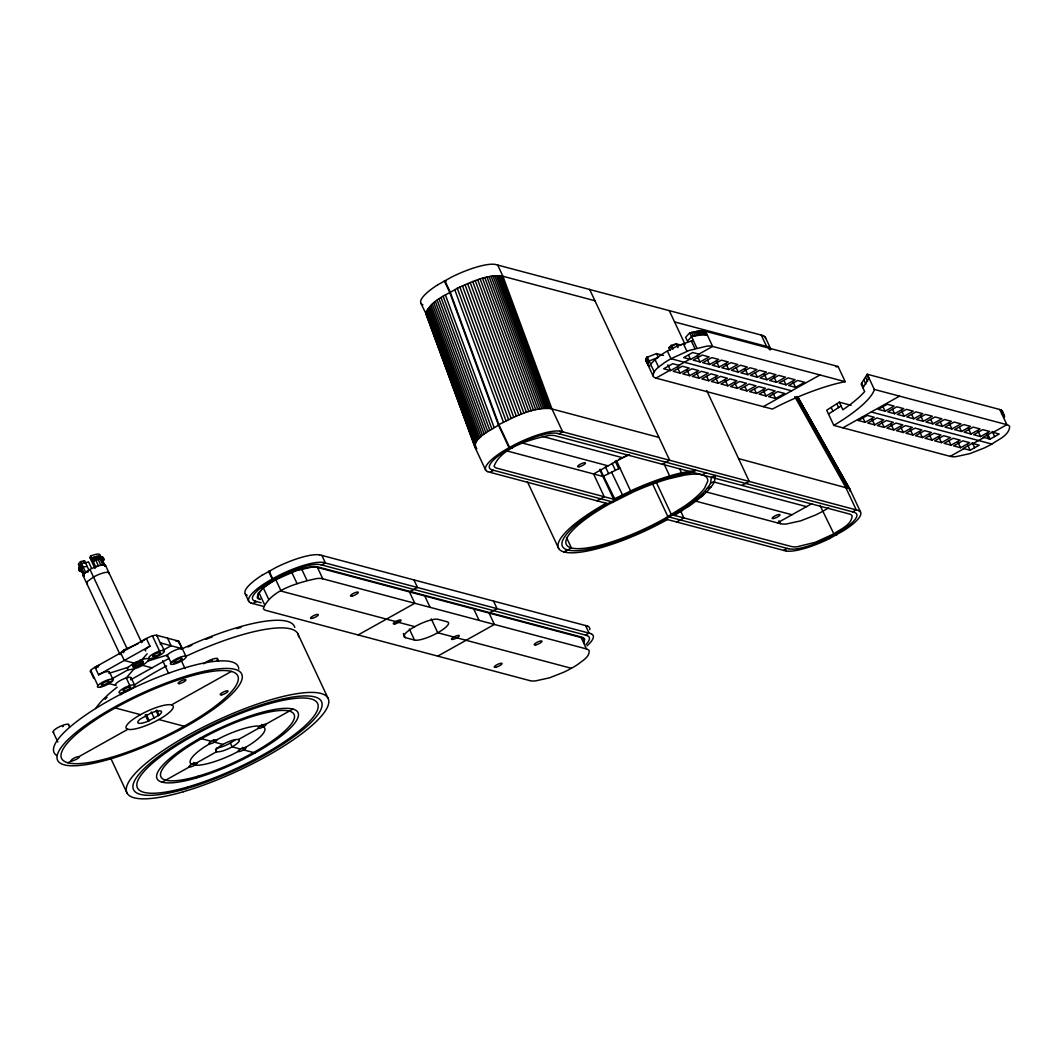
<?xml version="1.0" encoding="UTF-8"?>
<svg xmlns="http://www.w3.org/2000/svg" width="1063" height="1063" viewBox="0 0 1063 1063"><rect width="100%" height="100%" fill="white"/><g stroke="black" fill="none" stroke-linecap="round" stroke-linejoin="round"><path stroke-width="1.5" d="M485.698 470.191L475.028 447.417L426.037 314.17C429.572 300.603 446.487 295.169 457.303 288.259C471.228 282.133 486.097 274.533 501.709 275.955L594.935 300.749M658.967 437.425L550.421 408.551C532.098 407.288 514.824 416.709 498.866 424.615C493.112 429.704 469.182 438.806 476.862 448.852M850.201 491.358L849.869 489.206L797.609 396.725M845.205 381.683L712.635 346.432L707.307 335.044L701.527 334.739L691.508 336.626L687.402 341.13L685.622 337.343L689.714 332.839L698.271 331.098L704.596 331.045L838.082 366.496L845.205 381.683L843.185 382.069A87.352 21.433 -25.1 0 0 777.385 406.478L772.376 409.056L655.977 378.109A41.563 10.192 -25.1 0 1 653.2 376.129L646.078 360.942L646.61 357.487L656.562 353.58L663.432 355.414M649.825 366.456L647.859 364.742L648.39 361.287L658.342 357.381L656.562 353.58M1004.415 417.188L1004.03 414.756L1001.545 413.294L999.765 409.494L867.209 374.242L861.11 384.009L864.671 391.596L862.399 394.041A87.352 21.433 -25.1 0 1 845.71 407.807L842.839 409.773L839.292 402.173L826.708 410.212L833.817 425.399L950.216 456.359A41.563 10.192 -25.1 0 0 955.996 456.652L969.881 453.622L984.086 448.041A30.535 7.494 -25.1 0 0 991.872 444.068C998.157 439.524 1009.093 435.485 1009.664 426.662A41.563 10.192 -25.1 0 0 1006.874 424.682L874.318 389.43L867.209 374.242M92.654 563.403L94.182 560.307L99.563 558.739L103.191 558.54L103.975 559.045L103.244 561.105M85.425 562.646L81.506 563.483L80.097 564.812L78.795 569.582L80.19 571.389L81.705 571.495M78.768 568.705L80.097 564.812M123.6 652.709L124.318 649.706L137.991 643.726M862.89 387.809L868.989 378.043M874.318 389.43L874.105 390.294A87.352 21.433 -25.1 0 1 838.295 422.675L833.817 425.399M80.668 566.207L81.506 563.483L79.526 567.522L80.668 566.207L81.28 567.522L79.406 570.884L81.758 570.658L83.685 574.777M95.059 568.532L89.983 557.703L90.594 556.002A11.892 2.923 -25.1 0 1 99.297 556.6M90.873 559.603L91.484 557.889L98.7 555.976L102.58 557.238L103.377 558.606M141.645 642.557L105.45 565.29L101.105 564.985L95.67 566.818L98.553 565.662M606.176 503.251A86.488 21.22 -25.1 0 0 561.742 551.139L564.081 551.976L567.775 549.97A82.17 20.157 -25.1 0 0 665.876 519.129L687.734 505.47A82.17 20.157 -25.1 0 0 706.164 489.591L707.267 488.183A61.322 15.041 -25.1 0 0 710.549 483.067L711.413 477.3L715.346 475.493L714.429 481.579A64.577 15.839 -25.1 0 1 710.988 486.96L709.818 488.435A86.488 21.22 -25.1 0 1 690.419 505.151L674.513 515.435M584.105 642.69L584.65 639.155A42.4 10.404 -25.1 0 0 581.806 637.136L318.169 567.017A42.4 10.404 -25.1 0 0 312.243 566.712C295.328 568.944 279.29 576.398 265.405 586.125M261.299 590.085L258.15 594.456L258.003 597.114A41.563 10.192 -25.1 0 0 259.97 598.828M529.759 680.599A41.563 10.192 -25.1 0 0 535.539 680.891L549.425 677.862L563.616 672.281A30.535 7.494 -25.1 0 0 571.402 668.295A30.535 7.494 -25.1 0 0 578.285 664.083C582.431 660.641 589.566 657.107 589.194 650.901A41.563 10.192 -25.1 0 0 586.417 648.922L322.78 578.804A41.563 10.192 -25.1 0 0 317 578.511C298.703 582.378 270.534 589.978 263.332 608.501A41.563 10.192 -25.1 0 0 266.109 610.481L529.759 680.599M698.843 354.152L712.635 346.432A41.563 10.192 -25.1 0 0 706.855 346.126L688.97 350.524L670.992 358.723A30.535 7.494 -25.1 0 0 664.109 362.948C659.977 366.39 652.828 369.924 653.2 376.129M89 570.286L84.535 560.746L80.615 561.583L85.678 572.399L83.565 574.857L80.987 569.343L83.1 566.898L87.206 566.446M128.105 667.312L127.401 668.428L128.158 669.743C135.798 669.398 143.943 665.73 148.913 659.884L148.886 659.06L146.707 658.475L142.243 659.419L133.938 663.033L128.105 667.312L108.944 673.344A8.65 2.126 -25.1 0 0 107.177 671.577A8.65 2.126 -25.1 0 0 98.58 674.819L95.019 667.232L146.388 638.518L149.949 646.105A8.65 2.126 -25.1 0 0 145.751 650.981M654.223 371.837L650.636 364.264C661.465 351.707 677.835 345.355 693.289 340.426L696.823 348.026M134.071 668.893L126.258 677.942L129.819 685.542L128.331 687.256M142.243 659.419L147.119 653.758M153.59 657.957L155.078 656.243M670.168 350.431L668.986 347.893L671.085 345.462L676.254 343.841L681.051 345.116M668.016 477.752L669.663 475.972A64.577 15.839 -25.1 0 1 681.516 472.822L695.933 470.338L692.93 472.384L679.27 474.749A61.322 15.041 -25.1 0 0 668.016 477.752L665.026 478.642A82.17 20.157 -25.1 0 0 633.056 490.933L607.704 503.663A82.17 20.157 -25.1 0 0 567.775 549.97L564.081 551.976M262.295 589.115L258.282 593.074L257.206 597.472A42.4 10.404 -25.1 0 0 260.05 599.492M142.867 663.166C146.109 658.396 134.921 663.312 133.433 665.146C130.191 669.929 141.379 665 142.867 663.166L141.578 660.402M261.631 589.261L264.634 587.082M679.27 474.749L681.516 472.822L679.509 468.544M262.774 588.238L268.912 583.932A30.535 7.494 -25.1 0 1 275.795 579.707L295.793 570.804L311.658 567.124A41.563 10.192 -25.1 0 1 317.438 567.416L581.089 637.534A41.563 10.192 -25.1 0 1 583.866 639.514L584.052 640.737M96.972 559.43L93.092 561.317M99.563 558.739L95.829 560.334L98.407 565.835M83.964 576.359A12.331 3.03 -25.1 0 1 85.359 572.465L90.103 569.462L87.418 570.951M124.318 649.706L120.797 652.589L120.079 654.609L83.193 575.867M159.158 715.093L148.182 721.232A13.062 3.202 -25.1 0 1 140.17 719.106L151.145 712.967A13.062 3.202 -25.1 0 1 159.158 715.093L156.779 710.031M101.676 558.434L98.288 559.683L100.865 565.184L104.307 564.998M828.476 414.012L841.072 405.973M437.783 284.804L451.974 276.872A43.596 10.696 -25.1 0 1 495.212 264.408L763.354 335.629M262.069 575.269L276.26 567.336A43.596 10.696 -25.1 0 1 319.498 554.873M102.872 564.891L100.294 559.39L102.473 559.975L103.975 559.045M209.61 743.808L204.548 746.877A41.085 10.072 -25.1 0 0 190.423 763.247L191.978 764.244M162.147 782.169L189.387 766.941A4.318 1.063 -25.1 0 0 194.542 765.32L195.433 764.775A4.318 1.063 -25.1 0 0 196.655 762.875L216.626 751.714L215.444 749.176M245.447 747.448L250.509 744.366A41.085 10.072 -25.1 0 0 264.621 727.996L261.883 724.461M102.5 560.799L103.988 559.922M549.119 435.418C530.729 439.192 501.085 447.496 494.082 466.179A42.4 10.404 -25.1 0 0 496.926 468.198L616.686 500.048M829.539 538.542L843.73 530.61A43.596 10.696 -25.1 0 0 858.598 510.599M668.986 347.893L671.404 346.538M98.58 674.819L149.949 646.105M112.372 678.566L128.158 669.743M162.493 650.556L171.103 645.746L167.542 638.145M252.781 603.558L256.409 601.525M321.797 564.985L325.424 562.952L321.876 555.364M655.977 378.109L669.783 370.389M678.858 365.313L689.754 359.228M670.554 370.588L679.629 365.513L672.759 363.692L663.671 368.768L670.554 370.588L667.883 364.901M690.525 359.427L699.613 354.351L692.731 352.517L683.655 357.593L690.525 359.427L688.532 355.162M490.003 472.357L493.631 470.324M559.018 433.784L562.646 431.751L551.976 408.976L502.919 276.274L497.59 264.886M130.629 679.815L169.163 658.276M680.094 373.14L689.183 368.064L682.3 366.23L673.224 371.306L680.094 373.14L677.437 367.439M700.079 361.965L709.154 356.889L702.284 355.069L693.196 360.144L700.079 361.965L697.408 356.278M689.648 375.677L698.723 370.602L691.854 368.768L682.765 373.844L689.648 375.677L686.977 369.977M709.619 364.503L718.708 359.427L711.825 357.606L702.749 362.682L709.619 364.503L707.626 360.237M699.188 378.215L708.277 373.14L701.394 371.306L692.319 376.382L699.188 378.215L696.531 372.515M719.173 367.041L728.248 361.965L721.378 360.144L712.29 365.22L719.173 367.041L716.502 361.354M708.742 380.753L717.817 375.677L710.948 373.844L701.859 378.92L708.742 380.753L706.736 376.475M728.726 369.579L737.802 364.503L730.919 362.682L721.843 367.758L728.726 369.579L726.056 363.891M718.296 383.291L727.371 378.215L720.488 376.382L711.413 381.458L718.296 383.291L715.625 377.591M738.267 372.13L747.355 367.054L740.473 365.22L731.397 370.296L738.267 372.13L736.274 367.851M727.836 385.829L736.925 380.753L730.042 378.92L720.966 383.995L727.836 385.829L725.165 380.129M747.821 374.668L756.896 369.592L750.026 367.758L740.938 372.834L747.821 374.668L745.15 368.967M67.939 762.782L71.566 760.749M78.835 756.697L127.866 729.284M171.462 704.915L231.389 671.417M737.39 388.367L746.465 383.291L739.596 381.458L730.507 386.533L737.39 388.367L734.719 382.68M757.361 377.206L766.45 372.13L759.567 370.296L750.491 375.372L757.361 377.206L755.368 372.927M627.927 454.778L593.579 473.965L604.249 496.74L596.981 500.806M746.93 390.905L756.019 385.829L749.136 384.009L740.061 389.085L746.93 390.905L744.937 386.64M766.915 379.743L775.99 374.668L769.12 372.834L760.032 377.91L766.915 379.743L764.244 374.043M756.484 393.443L765.559 388.367L758.69 386.547L749.601 391.622L756.484 393.443L754.478 389.178M776.455 382.281L785.544 377.206L778.661 375.372L769.585 380.448L776.455 382.281L773.798 376.581M766.024 395.981L775.113 390.905L768.23 389.085L759.155 394.16L766.024 395.981L763.367 390.294M786.009 384.819L795.084 379.743L788.215 377.91L779.126 382.986L786.009 384.819L784.002 380.554M775.578 398.519L784.653 393.443L777.784 391.622L768.695 396.698L775.578 398.519L773.2 393.469M795.549 387.357L804.638 382.281L797.755 380.448L788.68 385.524L795.549 387.357L793.184 382.295M763.3 406.651L819.972 374.973M662.369 464.265L669.637 460.199L589.606 289.362M358.125 634.956L414.796 603.279L409.454 591.892L417.453 587.427L413.892 579.827M567.775 549.97L571.402 547.937A77.838 19.094 -25.1 0 0 664.348 518.717L685.05 505.775A77.838 19.094 -25.1 0 0 704.596 488.103L707.692 481.366A77.838 19.094 -25.1 0 0 684.399 475.174L669.159 478.682A77.838 19.094 -25.1 0 0 633.256 492.01L609.232 504.061A77.838 19.094 -25.1 0 0 571.402 547.937L566.513 537.479M702.178 474.842L705.805 472.822M238.418 739.529L258.402 728.368A4.318 1.063 -25.1 0 0 262.574 727.251L263.558 726.747A4.318 1.063 -25.1 0 0 265.67 724.302L292.91 709.074M489.791 612.66L497.059 608.594L493.498 601.007M842.893 427.818L899.55 396.14M676.6 521.986L683.868 517.92L680.533 510.798M741.974 485.432L749.242 481.38L706.669 390.466M437.743 656.123L494.401 624.446L489.073 613.059M865.096 422.33L874.185 417.254L867.302 415.434L858.226 420.51L865.096 422.33L862.425 416.643M885.08 411.168L894.156 406.093L887.286 404.259L878.197 409.335L885.08 411.168L883.074 406.89M874.65 424.868L883.725 419.792L876.855 417.972L867.767 423.047L874.65 424.868L871.979 419.181M894.621 413.706L903.709 408.63L896.827 406.797L887.751 411.873L894.621 413.706L892.628 409.441M884.19 427.406L893.279 422.33L886.396 420.51L877.32 425.585L884.19 427.406L881.533 421.719M904.175 416.244L913.25 411.168L906.38 409.335L897.292 414.411L904.175 416.244L901.504 410.544M893.744 429.957L902.819 424.881L895.95 423.047L886.861 428.123L893.744 429.957L891.073 424.257M913.715 418.782L922.804 413.706L915.921 411.886L906.845 416.962L913.715 418.782L911.722 414.517M903.284 432.495L912.373 427.419L905.49 425.585L896.415 430.661L903.284 432.495L900.627 426.795M923.269 421.32L932.344 416.244L925.474 414.424L916.386 419.5L923.269 421.32L920.598 415.633M912.838 435.033L921.913 429.957L915.044 428.123L905.955 433.199L912.838 435.033L910.167 429.332M932.809 423.858L941.898 418.782L935.015 416.962L925.939 422.038L932.809 423.858L930.816 419.593M922.392 437.571L931.467 432.495L924.584 430.661L915.509 435.737L922.392 437.571L919.721 431.87M942.363 426.396L951.438 421.32L944.569 419.5L935.48 424.575L942.363 426.396L940.356 422.131M777.452 522.863L811.8 503.676M931.932 440.109L941.007 435.033L934.138 433.199L925.062 438.275L931.932 440.109L929.261 434.408M951.917 428.947L960.992 423.871L954.109 422.038L945.034 427.113L951.917 428.947L949.246 423.247M585.447 635.103L589.075 633.07L585.527 625.469M941.486 442.646L950.561 437.571L943.678 435.737L934.603 440.813L941.486 442.646L938.815 436.946M961.457 431.485L970.546 426.409L963.663 424.575L954.587 429.651L961.457 431.485L959.464 427.206M951.026 445.184L960.115 440.109L953.232 438.275L944.157 443.351L951.026 445.184L949.033 440.919M971.011 434.023L980.086 428.947L973.216 427.113L964.128 432.189L971.011 434.023L968.34 428.323M960.58 447.722L969.655 442.646L962.786 440.826L953.697 445.902L960.58 447.722L957.909 442.035M980.551 436.561L989.64 431.485L982.757 429.651L973.681 434.727L980.551 436.561L977.88 430.86M950.216 456.359L964.021 448.639M973.097 443.563L983.993 437.478M993.081 432.402L1006.887 424.682L1001.545 413.294M783.577 550.435L787.218 548.402M852.592 511.861L856.233 509.828L845.563 487.053L794.779 396.632M970.12 450.26L979.209 445.184L972.326 443.364L963.251 448.44L970.12 450.26L967.755 445.198M990.105 439.099L999.18 434.023L992.311 432.189L983.222 437.265L990.105 439.099L987.726 434.036M619.968 468.105L602.934 476.45L506.52 450.818M216.746 739.808L222.406 736.898A41.085 10.072 -25.1 0 1 257.087 725.989L260.063 726.202M238.298 751.435L232.638 754.345A41.085 10.072 -25.1 0 1 197.957 765.254L194.994 765.041L193.811 762.516M79.406 570.884L81.758 570.658M95.71 566.685L89.956 569.423L126.842 648.164M79.393 570.02L80.987 569.343L84.336 576.159M80.137 568.838L81.705 568.227L84.283 573.728M710.549 483.067L714.429 481.579M81.28 567.522L83.1 566.898M707.267 488.183L710.988 486.96M94.222 556.919L96.361 558.128L91.484 557.889L93.571 559.005L102.58 557.238L103.191 558.54L101.729 559.497L105.078 566.3L102.473 559.975M148.195 661L167.356 654.981L170.917 662.568L174.571 661.425M108.851 682.074L112.505 680.931M85.359 572.465L88.295 571.854M836.076 366.881L838.082 366.496M686.167 506.546L688.718 506.32M679.735 510.825L682.008 510.785M672.959 515.024L674.952 515.156M512.353 448.334L509.057 447.656L502.493 451.562A43.596 10.696 -25.1 0 0 487.638 471.587M656.03 481.752L671.417 514.612L791.191 546.462A42.4 10.404 -25.1 0 0 797.104 546.767L815.427 542.25L833.87 533.839L837.166 534.516M403.382 633.482L405.322 637.614L414.517 640.059A19.466 4.77 -25.1 0 0 437.743 632.751A19.466 4.77 -25.1 0 0 447.204 621.789L438.022 619.344A19.466 4.77 -25.1 0 0 414.783 626.652L281.124 591.108L275.795 579.707L272.181 578.95L265.617 582.856A43.596 10.696 -25.1 0 0 250.762 602.88M564.214 552.016L567.084 552.561A86.488 21.22 -25.1 0 0 667.418 519.541M560.028 431.113L858.691 510.546M786.195 551.059L665.876 519.129M319.604 554.82L587.64 626.107M323.152 562.407L591.201 633.694M674.553 321.93L767.778 346.724L770.808 349.102M839.292 402.173L851.104 405.322M791.643 390.812L670.992 358.723L667.405 351.149M871.222 411.979L991.872 444.068M738.572 458.591L849.417 488.648M557.49 433.372L854.12 512.26M542.436 436.401L622.639 457.728M713.486 481.884L806.511 506.626M520.897 442.646L608.102 465.846M705.194 491.664L791.988 514.744M695.508 501.072L780.521 523.687A42.4 10.404 -25.1 0 0 786.434 523.993L800.665 520.87L815.215 515.143A31.398 7.707 -25.1 0 0 828.609 507.822M492.103 469.912L612.926 502.055M788.746 548.814L667.909 516.671L652.523 483.811M607.704 503.663L487.532 471.64M320.614 564.666L586.63 635.408M571.402 668.295L437.743 632.751L431.286 618.945M255.226 601.206L261.139 602.787M263.81 606.495L250.655 602.934M160.274 642.863L181.932 648.616L178.371 641.029L156.713 635.262L160.274 642.863A8.65 2.126 -25.1 0 1 160.314 644.63M135.851 663.551L124.265 660.468L120.704 652.868M152.036 667.856L140.449 664.774L139.266 662.236M108.293 683.403L116.026 685.449A8.65 2.126 -25.1 0 1 123.242 679.084A8.65 2.126 -25.1 0 1 130.59 679.098M115.216 707.945L140.475 714.655A25.95 6.365 -25.1 0 1 173.136 707.772A25.95 6.365 -25.1 0 1 135.386 728.873A25.95 6.365 -25.1 0 1 140.475 714.655M158.852 719.545L184.112 726.255M199.964 738.293L211.444 741.349A4.318 1.063 -25.1 0 1 216.613 739.728L216.892 739.901A4.318 1.063 -25.1 0 1 214.513 742.16A4.318 1.063 -25.1 0 1 209.863 743.821L209.345 743.781A4.318 1.063 -25.1 0 1 211.444 741.349M222.938 744.406A12.969 3.189 -25.1 0 0 220.386 751.514A12.969 3.189 -25.1 0 0 239.255 740.964A12.969 3.189 -25.1 0 0 222.938 744.406L214.513 742.16L213.331 739.635M240.544 749.083A4.318 1.063 -25.1 0 0 238.165 751.342L238.431 751.514A4.318 1.063 -25.1 0 0 243.6 749.893A4.318 1.063 -25.1 0 0 245.699 747.462L245.181 747.422A4.318 1.063 -25.1 0 0 240.544 749.083L232.119 746.837L230.339 743.05M255.08 752.949L243.6 749.893L242.417 747.369M102.58 557.238L98.7 555.976L101.065 557.132M999.765 409.494L1001.824 410.491L1002.741 412.696M788.879 548.734A39.225 9.62 -25.1 0 0 835.465 534.264L836.687 534.795M510.825 447.935L509.536 447.39L498.866 424.615L450.154 292.006L444.826 280.619L446.115 281.163L444.347 280.898L449.676 292.285L498.388 424.881L509.057 447.656L516.684 443.63A43.596 10.696 -25.1 0 1 559.935 431.166M270.401 571.628L269.112 571.097L272.659 578.684L273.948 579.229A39.225 9.62 -25.1 0 1 320.468 564.745M100.879 556.547L103.363 557.743L100.135 556.069L100.892 557.384M646.078 360.942L648.045 362.656M96.68 556.255L98.952 557.437M615.145 499.65L600.196 469.301M87.525 583.959L86.741 583.454L87.472 581.448L93.517 577.01A12.331 3.03 -25.1 0 1 104.666 572.585A12.331 3.03 -25.1 0 1 109.024 573.741M622.905 495.717L611.531 472.105M420.975 303.42L426.768 315.379M797.529 396.499L850.148 489.857M797.635 397.217L849.443 489.139M800.014 402.319L802.445 406.624M804.053 409.507L805.674 412.378M807.295 415.248L812.159 423.858M813.78 426.741L815.387 429.611M821.061 439.657L825.911 448.28M827.532 451.15L829.153 454.021M830.774 456.891L832.395 459.774M837.245 468.384L839.677 472.69M841.298 475.56L842.919 478.443M844.54 481.313L846.148 484.183M768.695 347.016L770.316 349.9M797.024 397.283L848.022 487.771M767.778 346.724L769.399 349.594M796.121 396.977L847.118 487.465M819.958 505.324L833.87 533.839C840.328 529.175 851.529 525.056 852.141 516.007A42.4 10.404 -25.1 0 0 849.31 513.974L555.045 435.724A42.4 10.404 -25.1 0 0 549.119 435.418M778.9 520.817L780.521 523.687M689.714 332.839L693.289 340.426M691.335 340.997L694.923 348.571M683.35 343.708L686.937 351.282M655.021 359.546L658.608 367.12M705.526 331.244L707.307 335.044M704.596 331.045L706.377 334.845M703.547 330.912L705.327 334.712M702.377 330.859L704.158 334.659M701.115 330.872L702.895 334.659M699.733 330.952L701.527 334.739M698.271 331.098L700.052 334.898M696.717 331.311L698.497 335.111M695.069 331.59L696.85 335.39M693.355 331.948L695.136 335.749M691.561 332.36L693.342 336.16M646.61 357.487L648.39 361.287M646.238 358.284L648.018 362.084M645.998 359.028L647.779 362.828M647.367 362.324L649.148 366.124M645.892 359.719L647.673 363.519M645.919 360.357L648.589 365.725M1002.25 410.956L1004.482 415.859M1001.824 410.491L1004.508 416.497M1001.266 410.092L1003.047 413.892M1000.575 409.76L1002.356 413.56M992.271 431.498L994.649 436.561M986.57 434.422L988.577 438.687M972.3 442.66L974.665 447.722M866.996 375.106L868.777 378.906M865.84 377.631L867.607 381.431M864.086 380.381L865.853 384.181M861.748 383.331L863.515 387.118M836.86 403.847L838.627 407.634M831.186 407.488L832.967 411.288M849.869 489.206L860.538 511.981M765.201 337.077L770.529 348.465M761.241 335.004L766.569 346.392M669.225 310.529L685.104 344.452M678.035 347.628L676.254 343.841L672.627 345.86L671.085 345.462L672.866 349.249M650.636 364.264L647.115 356.65M664.322 464.584L669.663 475.972L666.514 476.915A86.488 21.22 -25.1 0 0 632.87 489.857L613.603 499.238L599.705 469.554M616.42 460.505L631.01 491.877M615.171 461.076L618.732 468.677M612.115 463.335L615.344 470.245M605.352 466.644L608.581 473.54M527.434 481.778L558.686 548.508M581.089 637.534L586.417 648.922M473.753 608.993L479.094 620.38M424.775 595.958L430.103 607.345M409.335 629.017L414.517 640.059M317.438 567.416L322.78 578.804M301.626 569.011L306.968 580.398M291.74 572.266L297.082 583.653M268.633 571.363L272.181 578.95L279.821 574.924A43.596 10.696 -25.1 0 1 323.059 562.46M297.653 633.389L327.882 697.926M263.411 588.105L268.74 599.492M259.027 592.822L264.355 604.209M245.261 593.898L248.822 601.485M261.392 724.727L262.574 727.251M217.144 658.422L218.486 661.266M178.916 641.374L186.025 656.562M181.042 660.043L185.042 668.574M160.819 643.208L164.38 650.808M152.421 635.887L159.543 651.074M162.639 660.694L168.645 673.504M193.36 762.782L194.542 765.32M93.571 559.005L94.182 560.307M139.997 660.163L141.778 663.963M90.594 556.002L95.67 566.818M137.18 661.744L138.961 665.531M91.179 567.509L88.521 561.809A6.484 1.595 -25.1 0 1 84.588 562.859M135.639 662.408L137.419 666.209M134.629 663.976L135.918 666.74M156.035 710.576L158.414 715.638M133.287 664.335L134.576 667.099M132.184 664.495L133.486 667.258M151.318 711.997L154.281 718.336M131.108 677.676L134.656 685.276M146.269 714.442L149.232 720.767M145.219 714.907L148.182 721.232M109.449 671.922L113.01 679.523M90.78 670.341L97.889 685.529M93.783 678.433L90.82 672.108A8.65 2.126 -25.1 0 1 99.058 665.305M111.004 758.796L127.175 793.317M68.231 724.288L69.573 727.132M53.163 732.062L57.827 742.027M501.709 275.955L550.421 408.551M500.646 275.742L549.358 408.338M499.411 275.596L548.123 408.192M498.029 275.543L546.727 408.152M496.501 275.583L545.213 408.192M494.84 275.716L543.552 408.312M493.059 275.928L541.771 408.524M491.159 276.234L539.858 408.83M489.139 276.619L537.851 409.215M487.027 277.084L535.739 409.693M484.821 277.642L533.533 410.238M482.522 278.28L531.234 410.876M480.17 278.984L528.869 411.594M477.739 279.768L526.451 412.378M475.254 280.632L523.966 413.228M472.729 281.549L521.441 414.145M470.178 282.532L518.89 415.141M467.6 283.582L516.312 416.178M465.009 284.685L513.721 417.281M462.432 285.827L511.144 418.423M459.854 287.023L508.566 419.619M457.303 288.259L506.015 420.855M454.725 289.561L503.437 422.157M445.357 294.796L494.069 427.406M443.112 296.192L491.824 428.788M441.025 297.547L489.737 430.143M439.046 298.902L487.758 431.498M437.185 300.244L485.884 432.84M435.431 301.56L484.143 434.156M433.81 302.862L482.522 435.458M432.335 304.138L481.047 436.734M430.993 305.373L479.705 437.969M429.797 306.569L478.509 439.165M428.761 307.725L477.473 440.321M427.871 308.828L476.583 441.424M427.153 309.878L475.865 442.474M426.595 310.874L475.307 443.47M426.197 311.804L474.909 444.4M427.379 315.857L430.209 323.564M431.339 326.66L448.905 374.455M450.606 379.079L456.824 396.034M457.967 399.117L475.52 446.912M425.971 312.655L474.683 445.264M425.918 313.452L475.48 447.975M79.38 565.928L79.406 566.765M211.364 660.761A4.318 1.063 -25.1 0 1 212.268 660.522M62.465 726.627A4.318 1.063 -25.1 0 1 63.355 726.388M53.708 732.407A8.65 2.126 -25.1 0 1 59.9 726.507A8.65 2.126 -25.1 0 1 68.789 725.245M203.604 663.804A8.65 2.126 -25.1 0 1 213.783 658.768A8.65 2.126 -25.1 0 1 217.184 660.189M56.777 755.567A101.623 24.927 -25.1 0 1 133.446 687.92A101.623 24.927 -25.1 0 1 238.737 669.092M196.655 762.875A4.318 1.063 -25.1 0 0 192.483 763.991L191.486 764.51A4.318 1.063 -25.1 0 0 189.387 766.941M265.67 724.302A4.318 1.063 -25.1 0 0 260.501 725.923L259.611 726.467A4.318 1.063 -25.1 0 0 258.402 728.368M235.175 739.835A12.969 3.189 -25.1 0 1 216.414 748.02M95.723 708.516A111.137 27.266 -25.1 0 1 117.156 687.19M181.202 649.254A111.137 27.266 -25.1 0 1 294.783 627.449M186.078 656.23A111.137 27.266 -25.1 0 1 298.597 636.883M120.717 694.777A111.137 27.266 -25.1 0 1 125.221 691.388M135.121 684.479A111.137 27.266 -25.1 0 1 166.652 665.89M105.091 699.308A108.107 26.522 -25.1 0 1 107.044 697.328M187.965 646.955A108.107 26.522 -25.1 0 1 191.832 645.228M205.996 639.301A108.107 26.522 -25.1 0 1 212.361 636.83M236.77 628.618A108.107 26.522 -25.1 0 1 241.075 627.409M95.67 668.175A4.318 1.063 -25.1 0 1 96.547 667.63M97.544 667.126A4.318 1.063 -25.1 0 1 98.58 666.674M141.631 642.437A8.65 2.126 -25.1 0 1 150.428 636.591A8.65 2.126 -25.1 0 1 157.271 636.219M175.86 641.162A8.65 2.126 -25.1 0 1 178.411 642.796M167.396 656.735A8.65 2.126 -25.1 0 1 171.595 651.871A8.65 2.126 -25.1 0 1 181.932 648.616M79.26 565.343A11.892 2.923 -25.1 0 1 80.615 561.583M83.379 562.088A6.484 1.595 -25.1 0 1 84.535 560.746M89.983 557.703A6.484 1.595 -25.1 0 1 91.484 557.171M105.45 565.29A12.331 3.03 -25.1 0 1 105.463 566.141M492.235 469.846A39.225 9.62 -25.1 0 1 510.758 447.908A39.225 9.62 -25.1 0 1 557.344 433.452M853.988 512.339A39.225 9.62 -25.1 0 1 835.478 534.264M703.334 494.202A4.318 1.063 -25.1 0 1 699.215 497.604M829.565 538.569A43.596 10.696 -25.1 0 1 786.301 551.006M763.261 335.682A43.596 10.696 -25.1 0 1 765.559 338.459M422.915 304.815A43.596 10.696 -25.1 0 1 437.73 284.804M618.639 459.482A86.488 21.22 -25.1 0 1 629.628 454.765M255.372 601.14A39.225 9.62 -25.1 0 1 273.882 579.202M586.497 635.488A39.225 9.62 -25.1 0 1 586.005 644.43M247.201 595.28A43.596 10.696 -25.1 0 1 262.003 575.269M591.108 633.747A43.596 10.696 -25.1 0 1 587.042 645.812M587.547 626.16A43.596 10.696 -25.1 0 1 589.792 629.708M405.322 637.614A19.466 4.77 -25.1 0 1 414.783 626.652M72.816 760.683A4.318 1.063 -25.1 0 0 79.114 757.162A4.318 1.063 -25.1 0 0 73.666 758.318A4.318 1.063 -25.1 0 0 72.816 760.683M179.62 683.615A4.318 1.063 -25.1 0 0 185.919 680.107A4.318 1.063 -25.1 0 0 180.471 681.25A4.318 1.063 -25.1 0 0 179.62 683.615M221.729 694.817A4.318 1.063 -25.1 0 0 228.027 691.295A4.318 1.063 -25.1 0 0 222.579 692.451A4.318 1.063 -25.1 0 0 221.729 694.817M110.924 757.481A97.304 23.864 -25.1 0 0 238.125 676.786A97.304 23.864 -25.1 0 0 99.935 717.033A97.304 23.864 -25.1 0 0 110.924 757.481M109.21 759.288A101.623 24.927 -25.1 0 0 242.058 674.992A101.623 24.927 -25.1 0 0 97.716 717.02A101.623 24.927 -25.1 0 0 109.21 759.288M196.535 777.93A77.838 19.094 -25.1 0 0 298.291 713.366A77.838 19.094 -25.1 0 0 187.739 745.562A77.838 19.094 -25.1 0 0 196.535 777.93M198.263 776.136A73.52 18.031 -25.1 0 0 294.358 715.16A73.52 18.031 -25.1 0 0 189.945 745.562A73.52 18.031 -25.1 0 0 198.263 776.136M187.925 786.912A99.457 24.396 -25.1 0 0 317.957 704.41A99.457 24.396 -25.1 0 0 176.684 745.548A99.457 24.396 -25.1 0 0 187.925 786.912M186.211 788.706A103.789 25.459 -25.1 0 0 321.89 702.616A103.789 25.459 -25.1 0 0 174.478 745.548A103.789 25.459 -25.1 0 0 186.211 788.706M183.288 791.749A111.137 27.266 -25.1 0 0 328.573 699.574A111.137 27.266 -25.1 0 0 170.718 745.535A111.137 27.266 -25.1 0 0 183.288 791.749M102.819 685.183A4.318 1.063 -25.1 0 0 109.104 681.675A4.318 1.063 -25.1 0 0 103.669 682.818A4.318 1.063 -25.1 0 0 102.819 685.183M100.44 687.15A8.65 2.126 -25.1 0 0 113.023 680.121A8.65 2.126 -25.1 0 0 102.141 682.419A8.65 2.126 -25.1 0 0 100.44 687.15M154.188 656.482A4.318 1.063 -25.1 0 0 160.473 652.961A4.318 1.063 -25.1 0 0 155.039 654.104A4.318 1.063 -25.1 0 0 154.188 656.482M151.81 658.435A8.65 2.126 -25.1 0 0 164.393 651.406A8.65 2.126 -25.1 0 0 153.51 653.705A8.65 2.126 -25.1 0 0 151.81 658.435M124.464 690.95A4.318 1.063 -25.1 0 0 130.762 687.429A4.318 1.063 -25.1 0 0 125.314 688.585A4.318 1.063 -25.1 0 0 124.464 690.95M122.086 692.903A8.65 2.126 -25.1 0 0 134.669 685.874A8.65 2.126 -25.1 0 0 123.786 688.173A8.65 2.126 -25.1 0 0 122.086 692.903M175.833 662.236A4.318 1.063 -25.1 0 0 182.132 658.715A4.318 1.063 -25.1 0 0 176.684 659.871A4.318 1.063 -25.1 0 0 175.833 662.236M173.455 664.202A8.65 2.126 -25.1 0 0 186.038 657.16A8.65 2.126 -25.1 0 0 175.156 659.459A8.65 2.126 -25.1 0 0 173.455 664.202M773.705 518.505A4.318 1.063 -25.1 0 0 780.003 514.997A4.318 1.063 -25.1 0 0 774.555 516.14A4.318 1.063 -25.1 0 0 773.705 518.505M579.162 466.75A4.318 1.063 -25.1 0 0 585.461 463.229A4.318 1.063 -25.1 0 0 580.013 464.372A4.318 1.063 -25.1 0 0 579.162 466.75M351.999 596.064A4.318 1.063 -25.1 0 0 358.297 592.556A4.318 1.063 -25.1 0 0 352.85 593.699A4.318 1.063 -25.1 0 0 351.999 596.064M312.044 618.4A4.318 1.063 -25.1 0 0 318.342 614.879A4.318 1.063 -25.1 0 0 312.894 616.035A4.318 1.063 -25.1 0 0 312.044 618.4M535.725 644.922A4.318 1.063 -25.1 0 0 542.01 641.414A4.318 1.063 -25.1 0 0 536.576 642.557A4.318 1.063 -25.1 0 0 535.725 644.922M495.77 667.258A4.318 1.063 -25.1 0 0 502.055 663.737A4.318 1.063 -25.1 0 0 496.62 664.893A4.318 1.063 -25.1 0 0 495.77 667.258M394.798 623.928A4.318 1.063 -25.1 0 0 401.083 620.407A4.318 1.063 -25.1 0 0 395.649 621.563A4.318 1.063 -25.1 0 0 394.798 623.928M452.971 639.394A4.318 1.063 -25.1 0 0 459.269 635.887A4.318 1.063 -25.1 0 0 453.821 637.029A4.318 1.063 -25.1 0 0 452.971 639.394"/></g></svg>
